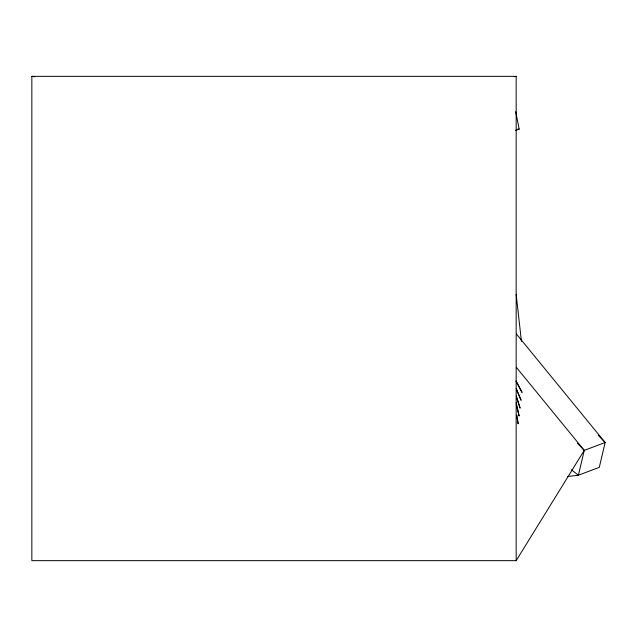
<?xml version="1.0" encoding="UTF-8"?>
<svg xmlns="http://www.w3.org/2000/svg" width="637" height="637" viewBox="0 0 637 637"><rect width="100%" height="100%" fill="white"/><g stroke="black" fill="none" stroke-linecap="round" stroke-linejoin="round"><path stroke-width="0.96" d="M516.336 367.31L584.264 450.375L578.412 475.21L567.559 476.532M516.161 560.656L516.161 76.344L31.85 76.344L31.85 560.656L516.161 560.656L584.264 450.375L605.15 442.5L516.464 334.059M515.556 130.466L519.187 129.096L515.683 111.682M514.218 76.727L516.161 76.344M517.22 129.343L519.187 129.096M34.804 76.735L31.85 76.344L33.809 76.679M571.357 469.74L578.412 475.21L599.29 467.343L605.15 442.5L598.27 435.318M577.385 443.193L584.264 450.375M516.081 381.181L522.077 392.44L516.081 381.101M516.464 389.454L521.09 400.299L516.193 388.411M516.352 396.875L520.103 408.158L516.344 395.983M516.257 404.511L519.123 416.009L516.193 402.624M516.949 417.036L518.136 423.868L516.926 415.093M516.161 294.286L521.44 341.44"/></g></svg>
